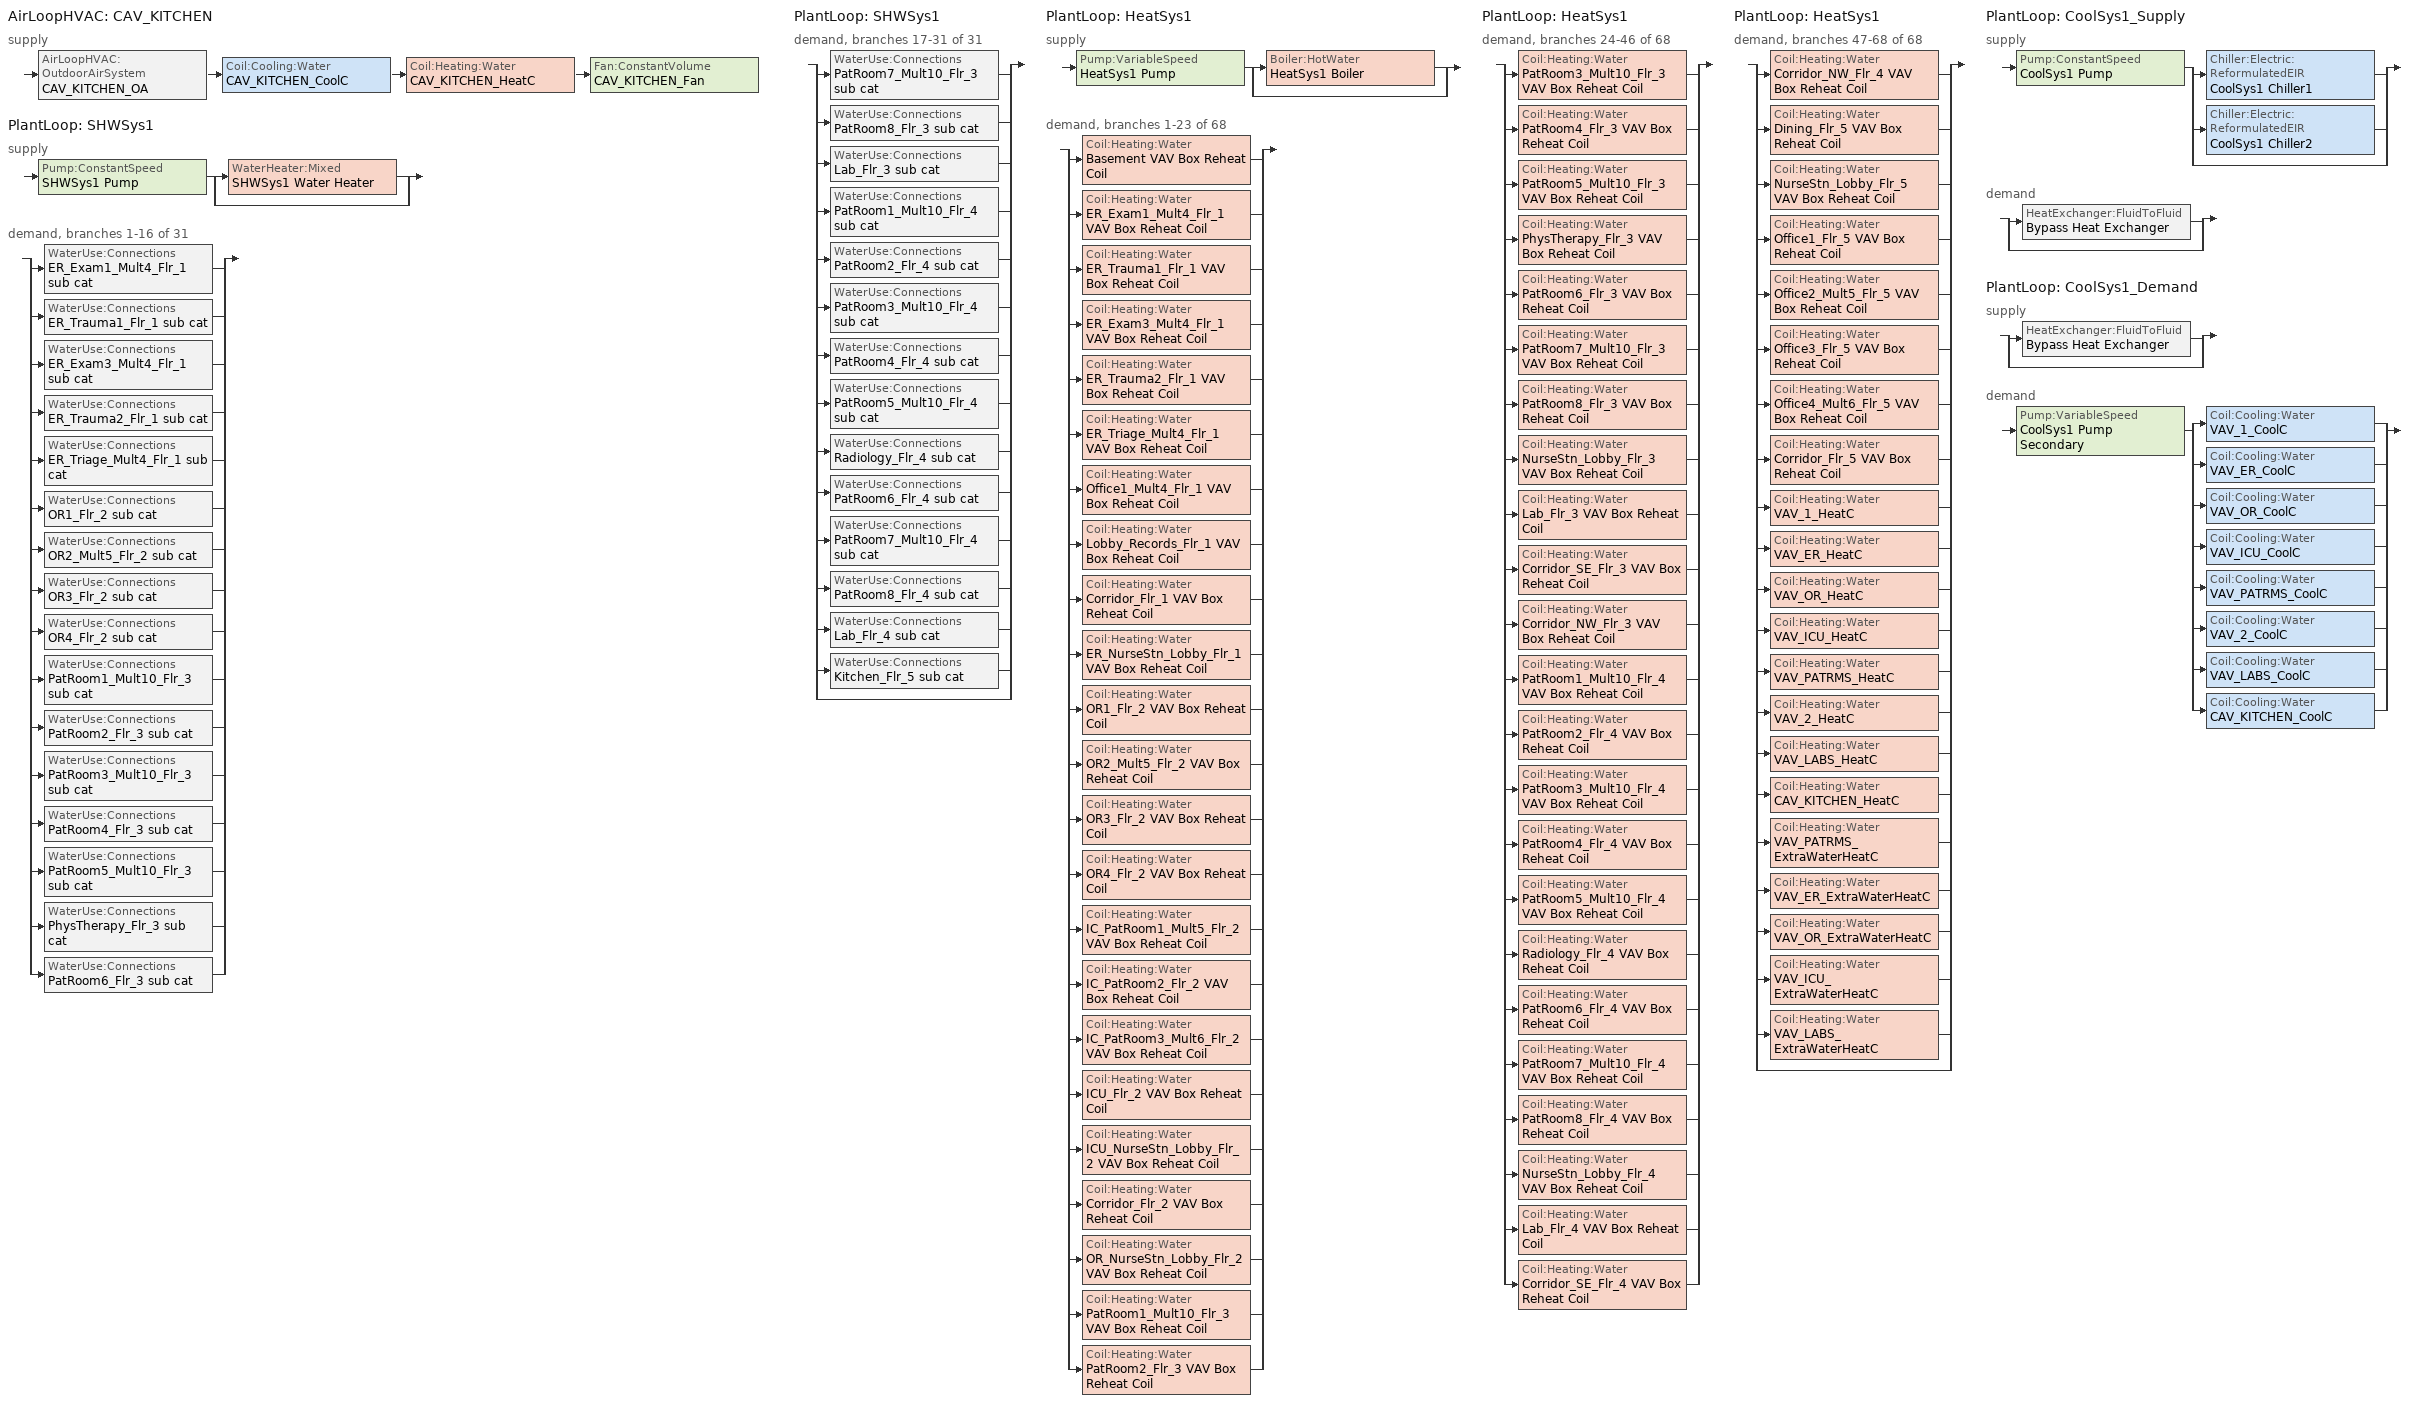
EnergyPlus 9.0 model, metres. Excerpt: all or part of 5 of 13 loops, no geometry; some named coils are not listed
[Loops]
AirLoopHVAC 'CAV_KITCHEN'
 supply: AirLoopHVAC:OutdoorAirSystem 'CAV_KITCHEN_OA' > Coil:Cooling:Water 'CAV_KITCHEN_CoolC' > Coil:Heating:Water 'CAV_KITCHEN_HeatC' > Fan:ConstantVolume 'CAV_KITCHEN_Fan'
PlantLoop 'SHWSys1'
 supply: Pump:ConstantSpeed 'SHWSys1 Pump' > split
  | WaterHeater:Mixed 'SHWSys1 Water Heater'
  | bypass
 demand, branches 1-16 of 31: split
  | WaterUse:Connections 'ER_Exam1_Mult4_Flr_1 sub cat'
  | WaterUse:Connections 'ER_Trauma1_Flr_1 sub cat'
  | WaterUse:Connections 'ER_Exam3_Mult4_Flr_1 sub cat'
  | WaterUse:Connections 'ER_Trauma2_Flr_1 sub cat'
  | WaterUse:Connections 'ER_Triage_Mult4_Flr_1 sub cat'
  | WaterUse:Connections 'OR1_Flr_2 sub cat'
  | WaterUse:Connections 'OR2_Mult5_Flr_2 sub cat'
  | WaterUse:Connections 'OR3_Flr_2 sub cat'
  | WaterUse:Connections 'OR4_Flr_2 sub cat'
  | WaterUse:Connections 'PatRoom1_Mult10_Flr_3 sub cat'
  | WaterUse:Connections 'PatRoom2_Flr_3 sub cat'
  | WaterUse:Connections 'PatRoom3_Mult10_Flr_3 sub cat'
  | WaterUse:Connections 'PatRoom4_Flr_3 sub cat'
  | WaterUse:Connections 'PatRoom5_Mult10_Flr_3 sub cat'
  | WaterUse:Connections 'PhysTherapy_Flr_3 sub cat'
  | WaterUse:Connections 'PatRoom6_Flr_3 sub cat'
PlantLoop 'SHWSys1'
 demand, branches 17-31 of 31: split
  | WaterUse:Connections 'PatRoom7_Mult10_Flr_3 sub cat'
  | WaterUse:Connections 'PatRoom8_Flr_3 sub cat'
  | WaterUse:Connections 'Lab_Flr_3 sub cat'
  | WaterUse:Connections 'PatRoom1_Mult10_Flr_4 sub cat'
  | WaterUse:Connections 'PatRoom2_Flr_4 sub cat'
  | WaterUse:Connections 'PatRoom3_Mult10_Flr_4 sub cat'
  | WaterUse:Connections 'PatRoom4_Flr_4 sub cat'
  | WaterUse:Connections 'PatRoom5_Mult10_Flr_4 sub cat'
  | WaterUse:Connections 'Radiology_Flr_4 sub cat'
  | WaterUse:Connections 'PatRoom6_Flr_4 sub cat'
  | WaterUse:Connections 'PatRoom7_Mult10_Flr_4 sub cat'
  | WaterUse:Connections 'PatRoom8_Flr_4 sub cat'
  | WaterUse:Connections 'Lab_Flr_4 sub cat'
  | WaterUse:Connections 'Kitchen_Flr_5 sub cat'
  | bypass
PlantLoop 'HeatSys1'
 supply: Pump:VariableSpeed 'HeatSys1 Pump' > split
  | Boiler:HotWater 'HeatSys1 Boiler'
  | bypass
 demand, branches 1-23 of 68: split
  | Coil:Heating:Water 'Basement VAV Box Reheat Coil'
  | Coil:Heating:Water 'ER_Exam1_Mult4_Flr_1 VAV Box Reheat Coil'
  | Coil:Heating:Water 'ER_Trauma1_Flr_1 VAV Box Reheat Coil'
  | Coil:Heating:Water 'ER_Exam3_Mult4_Flr_1 VAV Box Reheat Coil'
  | Coil:Heating:Water 'ER_Trauma2_Flr_1 VAV Box Reheat Coil'
  | Coil:Heating:Water 'ER_Triage_Mult4_Flr_1 VAV Box Reheat Coil'
  | Coil:Heating:Water 'Office1_Mult4_Flr_1 VAV Box Reheat Coil'
  | Coil:Heating:Water 'Lobby_Records_Flr_1 VAV Box Reheat Coil'
  | Coil:Heating:Water 'Corridor_Flr_1 VAV Box Reheat Coil'
  | Coil:Heating:Water 'ER_NurseStn_Lobby_Flr_1 VAV Box Reheat Coil'
  | Coil:Heating:Water 'OR1_Flr_2 VAV Box Reheat Coil'
  | Coil:Heating:Water 'OR2_Mult5_Flr_2 VAV Box Reheat Coil'
  | Coil:Heating:Water 'OR3_Flr_2 VAV Box Reheat Coil'
  | Coil:Heating:Water 'OR4_Flr_2 VAV Box Reheat Coil'
  | Coil:Heating:Water 'IC_PatRoom1_Mult5_Flr_2 VAV Box Reheat Coil'
  | Coil:Heating:Water 'IC_PatRoom2_Flr_2 VAV Box Reheat Coil'
  | Coil:Heating:Water 'IC_PatRoom3_Mult6_Flr_2 VAV Box Reheat Coil'
  | Coil:Heating:Water 'ICU_Flr_2 VAV Box Reheat Coil'
  | Coil:Heating:Water 'ICU_NurseStn_Lobby_Flr_2 VAV Box Reheat Coil'
  | Coil:Heating:Water 'Corridor_Flr_2 VAV Box Reheat Coil'
  | Coil:Heating:Water 'OR_NurseStn_Lobby_Flr_2 VAV Box Reheat Coil'
  | Coil:Heating:Water 'PatRoom1_Mult10_Flr_3 VAV Box Reheat Coil'
  | Coil:Heating:Water 'PatRoom2_Flr_3 VAV Box Reheat Coil'
PlantLoop 'HeatSys1'
 demand, branches 24-46 of 68: split
  | Coil:Heating:Water 'PatRoom3_Mult10_Flr_3 VAV Box Reheat Coil'
  | Coil:Heating:Water 'PatRoom4_Flr_3 VAV Box Reheat Coil'
  | Coil:Heating:Water 'PatRoom5_Mult10_Flr_3 VAV Box Reheat Coil'
  | Coil:Heating:Water 'PhysTherapy_Flr_3 VAV Box Reheat Coil'
  | Coil:Heating:Water 'PatRoom6_Flr_3 VAV Box Reheat Coil'
  | Coil:Heating:Water 'PatRoom7_Mult10_Flr_3 VAV Box Reheat Coil'
  | Coil:Heating:Water 'PatRoom8_Flr_3 VAV Box Reheat Coil'
  | Coil:Heating:Water 'NurseStn_Lobby_Flr_3 VAV Box Reheat Coil'
  | Coil:Heating:Water 'Lab_Flr_3 VAV Box Reheat Coil'
  | Coil:Heating:Water 'Corridor_SE_Flr_3 VAV Box Reheat Coil'
  | Coil:Heating:Water 'Corridor_NW_Flr_3 VAV Box Reheat Coil'
  | Coil:Heating:Water 'PatRoom1_Mult10_Flr_4 VAV Box Reheat Coil'
  | Coil:Heating:Water 'PatRoom2_Flr_4 VAV Box Reheat Coil'
  | Coil:Heating:Water 'PatRoom3_Mult10_Flr_4 VAV Box Reheat Coil'
  | Coil:Heating:Water 'PatRoom4_Flr_4 VAV Box Reheat Coil'
  | Coil:Heating:Water 'PatRoom5_Mult10_Flr_4 VAV Box Reheat Coil'
  | Coil:Heating:Water 'Radiology_Flr_4 VAV Box Reheat Coil'
  | Coil:Heating:Water 'PatRoom6_Flr_4 VAV Box Reheat Coil'
  | Coil:Heating:Water 'PatRoom7_Mult10_Flr_4 VAV Box Reheat Coil'
  | Coil:Heating:Water 'PatRoom8_Flr_4 VAV Box Reheat Coil'
  | Coil:Heating:Water 'NurseStn_Lobby_Flr_4 VAV Box Reheat Coil'
  | Coil:Heating:Water 'Lab_Flr_4 VAV Box Reheat Coil'
  | Coil:Heating:Water 'Corridor_SE_Flr_4 VAV Box Reheat Coil'
PlantLoop 'HeatSys1'
 demand, branches 47-68 of 68: split
  | Coil:Heating:Water 'Corridor_NW_Flr_4 VAV Box Reheat Coil'
  | Coil:Heating:Water 'Dining_Flr_5 VAV Box Reheat Coil'
  | Coil:Heating:Water 'NurseStn_Lobby_Flr_5 VAV Box Reheat Coil'
  | Coil:Heating:Water 'Office1_Flr_5 VAV Box Reheat Coil'
  | Coil:Heating:Water 'Office2_Mult5_Flr_5 VAV Box Reheat Coil'
  | Coil:Heating:Water 'Office3_Flr_5 VAV Box Reheat Coil'
  | Coil:Heating:Water 'Office4_Mult6_Flr_5 VAV Box Reheat Coil'
  | Coil:Heating:Water 'Corridor_Flr_5 VAV Box Reheat Coil'
  | Coil:Heating:Water 'VAV_1_HeatC'
  | Coil:Heating:Water 'VAV_ER_HeatC'
  | Coil:Heating:Water 'VAV_OR_HeatC'
  | Coil:Heating:Water 'VAV_ICU_HeatC'
  | Coil:Heating:Water 'VAV_PATRMS_HeatC'
  | Coil:Heating:Water 'VAV_2_HeatC'
  | Coil:Heating:Water 'VAV_LABS_HeatC'
  | Coil:Heating:Water 'CAV_KITCHEN_HeatC'
  | Coil:Heating:Water 'VAV_PATRMS_ExtraWaterHeatC'
  | Coil:Heating:Water 'VAV_ER_ExtraWaterHeatC'
  | Coil:Heating:Water 'VAV_OR_ExtraWaterHeatC'
  | Coil:Heating:Water 'VAV_ICU_ExtraWaterHeatC'
  | Coil:Heating:Water 'VAV_LABS_ExtraWaterHeatC'
  | bypass
PlantLoop 'CoolSys1_Supply'
 supply: Pump:ConstantSpeed 'CoolSys1 Pump' > split
  | Chiller:Electric:ReformulatedEIR 'CoolSys1 Chiller1'
  | Chiller:Electric:ReformulatedEIR 'CoolSys1 Chiller2'
  | bypass
 demand: split
  | HeatExchanger:FluidToFluid 'Bypass Heat Exchanger'
  | bypass
PlantLoop 'CoolSys1_Demand'
 supply: split
  | HeatExchanger:FluidToFluid 'Bypass Heat Exchanger'
  | bypass
 demand: Pump:VariableSpeed 'CoolSys1 Pump Secondary' > split
  | Coil:Cooling:Water 'VAV_1_CoolC'
  | Coil:Cooling:Water 'VAV_ER_CoolC'
  | Coil:Cooling:Water 'VAV_OR_CoolC'
  | Coil:Cooling:Water 'VAV_ICU_CoolC'
  | Coil:Cooling:Water 'VAV_PATRMS_CoolC'
  | Coil:Cooling:Water 'VAV_2_CoolC'
  | Coil:Cooling:Water 'VAV_LABS_CoolC'
  | Coil:Cooling:Water 'CAV_KITCHEN_CoolC'
[Sizing:System]
CAV_KITCHEN: Type of Load to Size On=Sensible; Design Outdoor Air Flow Rate {m3/s}=AUTOSIZE; Central Heating Maximum System Air Flow Ratio=1; Preheat Design Temperature {C}=7; Preheat Design Humidity Ratio {kgWater/kgDryAir}=0.008; Precool Design Temperature {C}=12.8; Precool Design Humidity Ratio {kgWater/kgDryAir}=0.008; Central Cooling Design Supply Air Temperature {C}=12.8; Central Heating Design Supply Air Temperature {C}=12.8; Type of Zone Sum to Use=NonCoincident; 100% Outdoor Air in Cooling=No; 100% Outdoor Air in Heating=No; Central Cooling Design Supply Air Humidity Ratio {kgWater/kgDryAir}=0.007; Central Heating Design Supply Air Humidity Ratio {kgWater/kgDryAir}=0.008; Cooling Supply Air Flow Rate Method=DesignDay; Cooling Supply Air Flow Rate {m3/s}=0; Heating Supply Air Flow Rate Method=DesignDay; Heating Supply Air Flow Rate {m3/s}=0; System Outdoor Air Method=ZoneSum
[Sizing:Plant]
Name | Loop Type | Design Loop Exit Temperature {C} | Loop Design Temperature Difference {deltaC}
SHWSys1 | Heating | 60 | 5
HeatSys1 | Heating | 82 | 11
CoolSys1_Supply; CoolSys1_Demand | Cooling | 7.22 | 5.6
[AirTerminal:SingleDuct:Uncontrolled]
Kitchen_Flr_5 CAV Box: Availability Schedule=ALWAYS_ON; Maximum Air Flow Rate {m3/s}=AUTOSIZE
[Zone equipment]
Kitchen_Flr_5: Kitchen_Flr_5 Exhaust Fan, Kitchen_Flr_5 CAV Box
[Fan:ConstantVolume]
CAV_KITCHEN_Fan: Availability Schedule=HVACOperationSchd; Fan Total Efficiency=0.6045; Pressure Rise {Pa}=1018.41; Maximum Flow Rate {m3/s}=AUTOSIZE; Motor Efficiency=0.93; Motor In Airstream Fraction=1
[Coil:Cooling:Water]
CAV_KITCHEN_CoolC: Availability Schedule=ALWAYS_ON; Design Water Flow Rate {m3/s}=AUTOSIZE; Design Air Flow Rate {m3/s}=AUTOSIZE; Design Inlet Water Temperature {C}=AUTOSIZE; Design Inlet Air Temperature {C}=AUTOSIZE; Design Outlet Air Temperature {C}=AUTOSIZE; Design Inlet Air Humidity Ratio {kgWater/kgDryAir}=AUTOSIZE; Design Outlet Air Humidity Ratio {kgWater/kgDryAir}=AUTOSIZE; Type of Analysis=SimpleAnalysis; Heat Exchanger Configuration=CrossFlow
[Coil:Heating:Water] Availability Schedule=ALWAYS_ON; U-Factor Times Area Value {W/K}=AUTOSIZE; Maximum Water Flow Rate {m3/s}=AUTOSIZE; Performance Input Method=UFactorTimesAreaAndDesignWaterFlowRate; Rated Capacity {W}=AUTOSIZE; Rated Inlet Water Temperature {C}=82; Rated Inlet Air Temperature {C}=12.8; Rated Outlet Water Temperature {C}=71; Rated Outlet Air Temperature {C}=40
Basement VAV Box Reheat Coil; ER_Exam1_Mult4_Flr_1 VAV Box Reheat Coil; ER_Trauma1_Flr_1 VAV Box Reheat Coil; ER_Exam3_Mult4_Flr_1 VAV Box Reheat Coil; ER_Trauma2_Flr_1 VAV Box Reheat Coil; ER_Triage_Mult4_Flr_1 VAV Box Reheat Coil; Office1_Mult4_Flr_1 VAV Box Reheat Coil; Lobby_Records_Flr_1 VAV Box Reheat Coil; Corridor_Flr_1 VAV Box Reheat Coil; ER_NurseStn_Lobby_Flr_1 VAV Box Reheat Coil; OR1_Flr_2 VAV Box Reheat Coil; OR2_Mult5_Flr_2 VAV Box Reheat Coil; OR3_Flr_2 VAV Box Reheat Coil; OR4_Flr_2 VAV Box Reheat Coil; IC_PatRoom1_Mult5_Flr_2 VAV Box Reheat Coil; IC_PatRoom2_Flr_2 VAV Box Reheat Coil; IC_PatRoom3_Mult6_Flr_2 VAV Box Reheat Coil; ICU_Flr_2 VAV Box Reheat Coil; ICU_NurseStn_Lobby_Flr_2 VAV Box Reheat Coil; Corridor_Flr_2 VAV Box Reheat Coil; OR_NurseStn_Lobby_Flr_2 VAV Box Reheat Coil; PatRoom1_Mult10_Flr_3 VAV Box Reheat Coil; PatRoom2_Flr_3 VAV Box Reheat Coil; PatRoom3_Mult10_Flr_3 VAV Box Reheat Coil; PatRoom4_Flr_3 VAV Box Reheat Coil; PatRoom5_Mult10_Flr_3 VAV Box Reheat Coil; PhysTherapy_Flr_3 VAV Box Reheat Coil; PatRoom6_Flr_3 VAV Box Reheat Coil; PatRoom7_Mult10_Flr_3 VAV Box Reheat Coil; PatRoom8_Flr_3 VAV Box Reheat Coil; NurseStn_Lobby_Flr_3 VAV Box Reheat Coil; Lab_Flr_3 VAV Box Reheat Coil; Corridor_SE_Flr_3 VAV Box Reheat Coil; Corridor_NW_Flr_3 VAV Box Reheat Coil; PatRoom1_Mult10_Flr_4 VAV Box Reheat Coil; PatRoom2_Flr_4 VAV Box Reheat Coil; PatRoom3_Mult10_Flr_4 VAV Box Reheat Coil; PatRoom4_Flr_4 VAV Box Reheat Coil; PatRoom5_Mult10_Flr_4 VAV Box Reheat Coil; Radiology_Flr_4 VAV Box Reheat Coil; PatRoom6_Flr_4 VAV Box Reheat Coil; PatRoom7_Mult10_Flr_4 VAV Box Reheat Coil; PatRoom8_Flr_4 VAV Box Reheat Coil; NurseStn_Lobby_Flr_4 VAV Box Reheat Coil; Lab_Flr_4 VAV Box Reheat Coil; Corridor_SE_Flr_4 VAV Box Reheat Coil; Corridor_NW_Flr_4 VAV Box Reheat Coil; Dining_Flr_5 VAV Box Reheat Coil; NurseStn_Lobby_Flr_5 VAV Box Reheat Coil; Office1_Flr_5 VAV Box Reheat Coil; Office2_Mult5_Flr_5 VAV Box Reheat Coil; Office3_Flr_5 VAV Box Reheat Coil; Office4_Mult6_Flr_5 VAV Box Reheat Coil; Corridor_Flr_5 VAV Box Reheat Coil; CAV_KITCHEN_HeatC
[Controller:WaterCoil] Control Variable=Temperature; Actuator Variable=Flow; Maximum Actuated Flow {m3/s}=AUTOSIZE; Minimum Actuated Flow {m3/s}=0
Name | Action | Controller Convergence Tolerance {deltaC}
CAV_KITCHEN_CoolC_Controller | Reverse
CAV_KITCHEN_HeatC_Controller | Normal | 0.0001
[Controller:OutdoorAir]
CAV_KITCHEN_OA_Controller: Minimum Outdoor Air Flow Rate {m3/s}=AUTOSIZE; Maximum Outdoor Air Flow Rate {m3/s}=AUTOSIZE; Economizer Control Type=DifferentialDryBulb; Economizer Control Action Type=ModulateFlow; Economizer Maximum Limit Dry-Bulb Temperature {C}=12.7778; Lockout Type=LockoutWithHeating; Minimum Limit Type=FixedMinimum; Minimum Outdoor Air Schedule=Kitchen_Exhaust_SCH
[AirLoopHVAC]
CAV_KITCHEN: Design Supply Air Flow Rate {m3/s}=AUTOSIZE
[Pump:VariableSpeed] Motor Efficiency=0.9; Fraction of Motor Inefficiencies to Fluid Stream=0; Coefficient 1 of the Part Load Performance Curve=0; Coefficient 2 of the Part Load Performance Curve=3.2485; Coefficient 3 of the Part Load Performance Curve=-4.7443; Coefficient 4 of the Part Load Performance Curve=2.5295; Design Minimum Flow Rate {m3/s}=0; Pump Control Type=Intermittent
Name | Design Maximum Flow Rate {m3/s} | Design Pump Head {Pa} | Design Power Consumption {W}
HeatSys1 Pump | AUTOSIZE | 179352 | AUTOSIZE
CoolSys1 Pump Secondary | autosize | 168135 | autosize
[Pump:ConstantSpeed] Design Power Consumption {W}=AUTOSIZE; Fraction of Motor Inefficiencies to Fluid Stream=0; Pump Control Type=Intermittent
Name | Design Flow Rate {m3/s} | Design Pump Head {Pa} | Motor Efficiency
SHWSys1 Pump | autosize | 29891 | 0.3
CoolSys1 Pump | AUTOSIZE | 56045 | 0.9
[Boiler:HotWater]
HeatSys1 Boiler: Fuel Type=NATURALGAS; Nominal Capacity {W}=1.0435e+06; Nominal Thermal Efficiency=0.7925; Efficiency Curve Temperature Evaluation Variable=LeavingBoiler; Normalized Boiler Efficiency Curve=HeatSys1 Boiler Efficiency Curve; Design Water Flow Rate {m3/s}=AUTOSIZE; Minimum Part Load Ratio=0; Maximum Part Load Ratio=1.2; Optimum Part Load Ratio=1; Water Outlet Upper Temperature Limit {C}=95; Boiler Flow Mode=LeavingSetpointModulated
[Chiller:Electric:ReformulatedEIR] Reference Capacity {W}=734585; Reference COP {W/W}=4.9; Reference Leaving Chilled Water Temperature {C}=6.67; Reference Leaving Condenser Water Temperature {C}=34.4444; Reference Chilled Water Flow Rate {m3/s}=0.0318201; Reference Condenser Water Flow Rate {m3/s}=AutoSize; Cooling Capacity Function of Temperature Curve=WC_PD_2004_CAPFT; Electric Input to Cooling Output Ratio Function of Temperature Curve=WC_PD_2004_EIRFT; Electric Input to Cooling Output Ratio Function of Part Load Ratio Curve Type=LeavingCondenserWaterTemperature; Electric Input to Cooling Output Ratio Function of Part Load Ratio Curve=WC_PD_150to300_2004_EIRFPLR; Minimum Part Load Ratio=0.1; Maximum Part Load Ratio=1; Optimum Part Load Ratio=1; Minimum Unloading Ratio=0.1; Leaving Chilled Water Lower Temperature Limit {C}=5; Chiller Flow Mode Type=ConstantFlow; Design Heat Recovery Water Flow Rate {m3/s}=0
CoolSys1 Chiller1; CoolSys1 Chiller2
[HeatExchanger:FluidToFluid]
Bypass Heat Exchanger: Availability Schedule=ALWAYS_ON; Loop Demand Side Design Flow Rate {m3/s}=autosize; Loop Supply Side Design Flow Rate {m3/s}=autosize; Heat Exchange Model Type=Ideal; Heat Exchanger U-Factor Times Area Value {W/K}=autosize; Control Type=UncontrolledOn; Minimum Temperature Difference to Activate Heat Exchanger {deltaC}=0.01; Heat Transfer Metering End Use Type=LoopToLoop; Component Override Cooling Control Temperature Mode=Loop; Sizing Factor=1
[WaterHeater:Mixed]
SHWSys1 Water Heater: Tank Volume {m3}=2.271247; Setpoint Temperature Schedule=SHWSys1 Water Heater Setpoint Temperature Schedule; Deadband Temperature Difference {deltaC}=2; Maximum Temperature Limit {C}=82.2222; Heater Control Type=Cycle; Heater Maximum Capacity {W}=175843; Heater Fuel Type=NATURALGAS; Heater Thermal Efficiency=0.802765; Off Cycle Parasitic Fuel Consumption Rate {W}=20291.76; Off Cycle Parasitic Fuel Type=NATURALGAS; Off Cycle Parasitic Heat Fraction to Tank=0.8; On Cycle Parasitic Fuel Consumption Rate {W}=20291.76; On Cycle Parasitic Fuel Type=NATURALGAS; Ambient Temperature Indicator=zone; Ambient Temperature Zone=BASEMENT; Off Cycle Loss Coefficient to Ambient Temperature {W/K}=15.601; On Cycle Loss Coefficient to Ambient Temperature {W/K}=15.601; Use Side Effectiveness=1; Source Side Effectiveness=1; Use Side Design Flow Rate {m3/s}=AUTOSIZE; Source Side Design Flow Rate {m3/s}=AUTOSIZE; Indirect Water Heating Recovery Time {hr}=1.5
[PlantLoop] Minimum Loop Flow Rate {m3/s}=0
Name | Fluid Type | Plant Equipment Operation Scheme | Maximum Loop Temperature {C} | Minimum Loop Temperature {C} | Maximum Loop Flow Rate {m3/s} | Plant Loop Volume {m3} | Load Distribution Scheme
SHWSys1 | WATER | SHWSys1 Loop Operation Scheme List | 60 | 10 | AUTOSIZE | AUTOSIZE | Optimal
HeatSys1 | WATER | HeatSys1 Loop Operation Scheme List | 100 | 10 | AUTOSIZE | AUTOSIZE | Optimal
CoolSys1_Supply | WATER | CoolSys1 Loop Operation Scheme List | 98 | 1 | AUTOSIZE | autocalculate | UniformLoad
CoolSys1_Demand | Water | CoolSys1 Sec Loop Operation | 98 | 1 | autosize | autocalculate | UniformLoad
[PlantEquipmentList]
SHWSys1 Equipment List: SHWSys1 Water Heater
HeatSys1 Equipment List: HeatSys1 Boiler
CoolSys1 Equipment List 1: CoolSys1 Chiller1
CoolSys1 Equipment List 2: CoolSys1 Chiller1, CoolSys1 Chiller2
CoolSys1 HeatExchanger: Bypass Heat Exchanger
[PlantEquipmentOperation:CoolingLoad] Load Range 1 Lower Limit {W}=0; Load Range 1 Upper Limit {W}=734585
Name | Range 1 Equipment List | Load Range 2 Lower Limit {W} | Load Range 2 Upper Limit {W} | Range 2 Equipment List
CoolSys1 Operation Scheme | CoolSys1 Equipment List 1 | 734585 | 100000000000000 | CoolSys1 Equipment List 2
CoolSys1 Sec Operation Scheme | CoolSys1 HeatExchanger
[PlantEquipmentOperation:HeatingLoad] Load Range 1 Lower Limit {W}=0; Load Range 1 Upper Limit {W}=1000000000000000
Name | Range 1 Equipment List
SHWSys1 Operation Scheme | SHWSys1 Equipment List
HeatSys1 Operation Scheme | HeatSys1 Equipment List
[PlantEquipmentOperationSchemes] Control Scheme 1 Schedule=PlantOnSched
Name | Control Scheme 1
SHWSys1 Loop Operation Scheme List | SHWSys1 Operation Scheme
HeatSys1 Loop Operation Scheme List | HeatSys1 Operation Scheme
CoolSys1 Loop Operation Scheme List | CoolSys1 Operation Scheme
CoolSys1 Sec Loop Operation | CoolSys1 Sec Operation Scheme
[EnergyManagementSystem:Sensor]
BoilerPLR: Output:Variable or Output:Meter Index Key=HeatSys1 Boiler; Output:Variable or Output:Meter=Boiler Part Load Ratio
[SetpointManager:Scheduled] Control Variable=Temperature
Name | Schedule | Setpoint Node or NodeList
CoolSys1 Loop Plant Demand Inlet Setpoint Manager | CW-Loop-Temp-Schedule | CoolSys1 Demand Inlet Node
SHWSys1 Loop Setpoint Manager | SHWSys1-Loop-Temp-Schedule | SHWSys1 Supply Outlet Node
HeatSys1 Loop Setpoint Manager | HW-Loop-Temp-Schedule | HeatSys1 Supply Outlet Node
CoolSys1 Loop Setpoint Manager | CW-Loop-Temp-Schedule | CoolSys1 Supply Outlet Node
HeatSys1 Boiler Setpoint Manager | HW-Loop-Temp-Schedule | HeatSys1 Supply Equipment Outlet Node
[SetpointManager:SingleZone:Heating]
CAV_KITCHEN SAT setpoint - Htg: Control Variable=Temperature; Minimum Supply Air Temperature {C}=12.8; Maximum Supply Air Temperature {C}=40; Control Zone=Kitchen_Flr_5; Setpoint Node or NodeList=Kitchen_Flr_5 Inlet Nodes
[SetpointManager:SingleZone:Cooling]
CAV_KITCHEN SAT setpoint - Clg: Control Variable=Temperature; Minimum Supply Air Temperature {C}=12.8; Maximum Supply Air Temperature {C}=40; Control Zone=Kitchen_Flr_5; Setpoint Node or NodeList=CAV_KITCHEN Supply Equipment Outlet Node
[SetpointManager:MixedAir] Control Variable=Temperature
Name | Setpoint Node or NodeList
CAV_KITCHEN SAT setpoint - Coil Htg | CAV_KITCHEN_HeatC-CAV_KITCHEN_FanNode
CAV_KITCHEN SAT setpoint - Coil Clg | CAV_KITCHEN_CoolC-CAV_KITCHEN_HeatCNode
CAV_KITCHEN_OAMixed Air Temp Manager | CAV_KITCHEN_OA-CAV_KITCHEN_CoolCNode
[WaterUse:Equipment]
Name | Peak Flow Rate {m3/s} | Flow Rate Fraction Schedule | Target Temperature Schedule | Hot Water Supply Temperature Schedule | Zone | Sensible Fraction Schedule | Latent Fraction Schedule
ER_Exam1_Mult4_Flr_1 sub cat | 1.05556e-06 | BLDG_SWH_EXTD_SCH | ER_Exam1_Mult4_Flr_1 sub cat Temp Sched | ER_Exam1_Mult4_Flr_1 sub catHot Supply Temp Sched | ER_Exam1_Mult4_Flr_1 | ER_Exam1_Mult4_Flr_1 sub cat Sensible fract sched | ER_Exam1_Mult4_Flr_1 sub cat Latent fract sched
ER_Trauma1_Flr_1 sub cat | 1.05556e-06 | BLDG_SWH_EXTD_SCH | ER_Trauma1_Flr_1 sub cat Temp Sched | ER_Trauma1_Flr_1 sub catHot Supply Temp Sched | ER_Trauma1_Flr_1 | ER_Trauma1_Flr_1 sub cat Sensible fract sched | ER_Trauma1_Flr_1 sub cat Latent fract sched
ER_Exam3_Mult4_Flr_1 sub cat | 1.05556e-06 | BLDG_SWH_EXTD_SCH | ER_Exam3_Mult4_Flr_1 sub cat Temp Sched | ER_Exam3_Mult4_Flr_1 sub catHot Supply Temp Sched | ER_Exam3_Mult4_Flr_1 | ER_Exam3_Mult4_Flr_1 sub cat Sensible fract sched | ER_Exam3_Mult4_Flr_1 sub cat Latent fract sched
ER_Trauma2_Flr_1 sub cat | 1.05556e-06 | BLDG_SWH_EXTD_SCH | ER_Trauma2_Flr_1 sub cat Temp Sched | ER_Trauma2_Flr_1 sub catHot Supply Temp Sched | ER_Trauma2_Flr_1 | ER_Trauma2_Flr_1 sub cat Sensible fract sched | ER_Trauma2_Flr_1 sub cat Latent fract sched
ER_Triage_Mult4_Flr_1 sub cat | 1.05556e-06 | BLDG_SWH_EXTD_SCH | ER_Triage_Mult4_Flr_1 sub cat Temp Sched | ER_Triage_Mult4_Flr_1 sub catHot Supply Temp Sched | ER_Triage_Mult4_Flr_1 | ER_Triage_Mult4_Flr_1 sub cat Sensible fract sched | ER_Triage_Mult4_Flr_1 sub cat Latent fract sched
OR1_Flr_2 sub cat | 2.11111e-06 | BLDG_SWH_SCH | OR1_Flr_2 sub cat Temp Sched | OR1_Flr_2 sub catHot Supply Temp Sched | OR1_Flr_2 | OR1_Flr_2 sub cat Sensible fract sched | OR1_Flr_2 sub cat Latent fract sched
OR2_Mult5_Flr_2 sub cat | 2.11111e-06 | BLDG_SWH_SCH | OR2_Mult5_Flr_2 sub cat Temp Sched | OR2_Mult5_Flr_2 sub catHot Supply Temp Sched | OR2_Mult5_Flr_2 | OR2_Mult5_Flr_2 sub cat Sensible fract sched | OR2_Mult5_Flr_2 sub cat Latent fract sched
OR3_Flr_2 sub cat | 2.11111e-06 | BLDG_SWH_SCH | OR3_Flr_2 sub cat Temp Sched | OR3_Flr_2 sub catHot Supply Temp Sched | OR3_Flr_2 | OR3_Flr_2 sub cat Sensible fract sched | OR3_Flr_2 sub cat Latent fract sched
OR4_Flr_2 sub cat | 6.30556e-06 | BLDG_SWH_SCH | OR4_Flr_2 sub cat Temp Sched | OR4_Flr_2 sub catHot Supply Temp Sched | OR4_Flr_2 | OR4_Flr_2 sub cat Sensible fract sched | OR4_Flr_2 sub cat Latent fract sched
PatRoom1_Mult10_Flr_3 sub cat | 1.05556e-06 | BLDG_SWH_EXTD_SCH | PatRoom1_Mult10_Flr_3 sub cat Temp Sched | PatRoom1_Mult10_Flr_3 sub catHot Supply Temp Sched | PatRoom1_Mult10_Flr_3 | PatRoom1_Mult10_Flr_3 sub cat Sensible fract sched | PatRoom1_Mult10_Flr_3 sub cat Latent fract sched
PatRoom2_Flr_3 sub cat | 1.05556e-06 | BLDG_SWH_EXTD_SCH | PatRoom2_Flr_3 sub cat Temp Sched | PatRoom2_Flr_3 sub catHot Supply Temp Sched | PatRoom2_Flr_3 | PatRoom2_Flr_3 sub cat Sensible fract sched | PatRoom2_Flr_3 sub cat Latent fract sched
PatRoom3_Mult10_Flr_3 sub cat | 1.05556e-06 | BLDG_SWH_EXTD_SCH | PatRoom3_Mult10_Flr_3 sub cat Temp Sched | PatRoom3_Mult10_Flr_3 sub catHot Supply Temp Sched | PatRoom3_Mult10_Flr_3 | PatRoom3_Mult10_Flr_3 sub cat Sensible fract sched | PatRoom3_Mult10_Flr_3 sub cat Latent fract sched
PatRoom4_Flr_3 sub cat | 1.05556e-06 | BLDG_SWH_EXTD_SCH | PatRoom4_Flr_3 sub cat Temp Sched | PatRoom4_Flr_3 sub catHot Supply Temp Sched | PatRoom4_Flr_3 | PatRoom4_Flr_3 sub cat Sensible fract sched | PatRoom4_Flr_3 sub cat Latent fract sched
PatRoom5_Mult10_Flr_3 sub cat | 1.05556e-06 | BLDG_SWH_EXTD_SCH | PatRoom5_Mult10_Flr_3 sub cat Temp Sched | PatRoom5_Mult10_Flr_3 sub catHot Supply Temp Sched | PatRoom5_Mult10_Flr_3 | PatRoom5_Mult10_Flr_3 sub cat Sensible fract sched | PatRoom5_Mult10_Flr_3 sub cat Latent fract sched
PhysTherapy_Flr_3 sub cat | 1.05556e-06 | BLDG_SWH_SCH | PhysTherapy_Flr_3 sub cat Temp Sched | PhysTherapy_Flr_3 sub catHot Supply Temp Sched | PhysTherapy_Flr_3 | PhysTherapy_Flr_3 sub cat Sensible fract sched | PhysTherapy_Flr_3 sub cat Latent fract sched
PatRoom6_Flr_3 sub cat | 1.05556e-06 | BLDG_SWH_EXTD_SCH | PatRoom6_Flr_3 sub cat Temp Sched | PatRoom6_Flr_3 sub catHot Supply Temp Sched | PatRoom6_Flr_3 | PatRoom6_Flr_3 sub cat Sensible fract sched | PatRoom6_Flr_3 sub cat Latent fract sched
PatRoom7_Mult10_Flr_3 sub cat | 1.05556e-06 | BLDG_SWH_EXTD_SCH | PatRoom7_Mult10_Flr_3 sub cat Temp Sched | PatRoom7_Mult10_Flr_3 sub catHot Supply Temp Sched | PatRoom7_Mult10_Flr_3 | PatRoom7_Mult10_Flr_3 sub cat Sensible fract sched | PatRoom7_Mult10_Flr_3 sub cat Latent fract sched
PatRoom8_Flr_3 sub cat | 1.05556e-06 | BLDG_SWH_EXTD_SCH | PatRoom8_Flr_3 sub cat Temp Sched | PatRoom8_Flr_3 sub catHot Supply Temp Sched | PatRoom8_Flr_3 | PatRoom8_Flr_3 sub cat Sensible fract sched | PatRoom8_Flr_3 sub cat Latent fract sched
Lab_Flr_3 sub cat | 2.11111e-06 | BLDG_SWH_SCH | Lab_Flr_3 sub cat Temp Sched | Lab_Flr_3 sub catHot Supply Temp Sched | Lab_Flr_3 | Lab_Flr_3 sub cat Sensible fract sched | Lab_Flr_3 sub cat Latent fract sched
PatRoom1_Mult10_Flr_4 sub cat | 1.05556e-06 | BLDG_SWH_EXTD_SCH | PatRoom1_Mult10_Flr_4 sub cat Temp Sched | PatRoom1_Mult10_Flr_4 sub catHot Supply Temp Sched | PatRoom1_Mult10_Flr_4 | PatRoom1_Mult10_Flr_4 sub cat Sensible fract sched | PatRoom1_Mult10_Flr_4 sub cat Latent fract sched
PatRoom2_Flr_4 sub cat | 1.05556e-06 | BLDG_SWH_EXTD_SCH | PatRoom2_Flr_4 sub cat Temp Sched | PatRoom2_Flr_4 sub catHot Supply Temp Sched | PatRoom2_Flr_4 | PatRoom2_Flr_4 sub cat Sensible fract sched | PatRoom2_Flr_4 sub cat Latent fract sched
PatRoom3_Mult10_Flr_4 sub cat | 1.05556e-06 | BLDG_SWH_EXTD_SCH | PatRoom3_Mult10_Flr_4 sub cat Temp Sched | PatRoom3_Mult10_Flr_4 sub catHot Supply Temp Sched | PatRoom3_Mult10_Flr_4 | PatRoom3_Mult10_Flr_4 sub cat Sensible fract sched | PatRoom3_Mult10_Flr_4 sub cat Latent fract sched
PatRoom4_Flr_4 sub cat | 1.05556e-06 | BLDG_SWH_EXTD_SCH | PatRoom4_Flr_4 sub cat Temp Sched | PatRoom4_Flr_4 sub catHot Supply Temp Sched | PatRoom4_Flr_4 | PatRoom4_Flr_4 sub cat Sensible fract sched | PatRoom4_Flr_4 sub cat Latent fract sched
PatRoom5_Mult10_Flr_4 sub cat | 1.05556e-06 | BLDG_SWH_EXTD_SCH | PatRoom5_Mult10_Flr_4 sub cat Temp Sched | PatRoom5_Mult10_Flr_4 sub catHot Supply Temp Sched | PatRoom5_Mult10_Flr_4 | PatRoom5_Mult10_Flr_4 sub cat Sensible fract sched | PatRoom5_Mult10_Flr_4 sub cat Latent fract sched
Radiology_Flr_4 sub cat | 1.05556e-06 | BLDG_SWH_EXTD_SCH | Radiology_Flr_4 sub cat Temp Sched | Radiology_Flr_4 sub catHot Supply Temp Sched | Radiology_Flr_4 | Radiology_Flr_4 sub cat Sensible fract sched | Radiology_Flr_4 sub cat Latent fract sched
PatRoom6_Flr_4 sub cat | 1.05556e-06 | BLDG_SWH_EXTD_SCH | PatRoom6_Flr_4 sub cat Temp Sched | PatRoom6_Flr_4 sub catHot Supply Temp Sched | PatRoom6_Flr_4 | PatRoom6_Flr_4 sub cat Sensible fract sched | PatRoom6_Flr_4 sub cat Latent fract sched
PatRoom7_Mult10_Flr_4 sub cat | 1.05556e-06 | BLDG_SWH_EXTD_SCH | PatRoom7_Mult10_Flr_4 sub cat Temp Sched | PatRoom7_Mult10_Flr_4 sub catHot Supply Temp Sched | PatRoom7_Mult10_Flr_4 | PatRoom7_Mult10_Flr_4 sub cat Sensible fract sched | PatRoom7_Mult10_Flr_4 sub cat Latent fract sched
PatRoom8_Flr_4 sub cat | 1.05556e-06 | BLDG_SWH_EXTD_SCH | PatRoom8_Flr_4 sub cat Temp Sched | PatRoom8_Flr_4 sub catHot Supply Temp Sched | PatRoom8_Flr_4 | PatRoom8_Flr_4 sub cat Sensible fract sched | PatRoom8_Flr_4 sub cat Latent fract sched
Lab_Flr_4 sub cat | 2.11111e-06 | BLDG_SWH_SCH | Lab_Flr_4 sub cat Temp Sched | Lab_Flr_4 sub catHot Supply Temp Sched | Lab_Flr_4 | Lab_Flr_4 sub cat Sensible fract sched | Lab_Flr_4 sub cat Latent fract sched
Kitchen_Flr_5 sub cat | 6.05918e-05 | BLDG_SWH_EXTD_SCH | Kitchen_Flr_5 sub cat Temp Sched | Kitchen_Flr_5 sub catHot Supply Temp Sched | Kitchen_Flr_5 | Kitchen_Flr_5 sub cat Sensible fract sched | Kitchen_Flr_5 sub cat Latent fract sched
[WaterUse:Connections]
Name | Water Use Equipment 1
ER_Exam1_Mult4_Flr_1 sub cat | ER_Exam1_Mult4_Flr_1 sub cat
ER_Trauma1_Flr_1 sub cat | ER_Trauma1_Flr_1 sub cat
ER_Exam3_Mult4_Flr_1 sub cat | ER_Exam3_Mult4_Flr_1 sub cat
ER_Trauma2_Flr_1 sub cat | ER_Trauma2_Flr_1 sub cat
ER_Triage_Mult4_Flr_1 sub cat | ER_Triage_Mult4_Flr_1 sub cat
OR1_Flr_2 sub cat | OR1_Flr_2 sub cat
OR2_Mult5_Flr_2 sub cat | OR2_Mult5_Flr_2 sub cat
OR3_Flr_2 sub cat | OR3_Flr_2 sub cat
OR4_Flr_2 sub cat | OR4_Flr_2 sub cat
PatRoom1_Mult10_Flr_3 sub cat | PatRoom1_Mult10_Flr_3 sub cat
PatRoom2_Flr_3 sub cat | PatRoom2_Flr_3 sub cat
PatRoom3_Mult10_Flr_3 sub cat | PatRoom3_Mult10_Flr_3 sub cat
PatRoom4_Flr_3 sub cat | PatRoom4_Flr_3 sub cat
PatRoom5_Mult10_Flr_3 sub cat | PatRoom5_Mult10_Flr_3 sub cat
PhysTherapy_Flr_3 sub cat | PhysTherapy_Flr_3 sub cat
PatRoom6_Flr_3 sub cat | PatRoom6_Flr_3 sub cat
PatRoom7_Mult10_Flr_3 sub cat | PatRoom7_Mult10_Flr_3 sub cat
PatRoom8_Flr_3 sub cat | PatRoom8_Flr_3 sub cat
Lab_Flr_3 sub cat | Lab_Flr_3 sub cat
PatRoom1_Mult10_Flr_4 sub cat | PatRoom1_Mult10_Flr_4 sub cat
PatRoom2_Flr_4 sub cat | PatRoom2_Flr_4 sub cat
PatRoom3_Mult10_Flr_4 sub cat | PatRoom3_Mult10_Flr_4 sub cat
PatRoom4_Flr_4 sub cat | PatRoom4_Flr_4 sub cat
PatRoom5_Mult10_Flr_4 sub cat | PatRoom5_Mult10_Flr_4 sub cat
Radiology_Flr_4 sub cat | Radiology_Flr_4 sub cat
PatRoom6_Flr_4 sub cat | PatRoom6_Flr_4 sub cat
PatRoom7_Mult10_Flr_4 sub cat | PatRoom7_Mult10_Flr_4 sub cat
PatRoom8_Flr_4 sub cat | PatRoom8_Flr_4 sub cat
Lab_Flr_4 sub cat | Lab_Flr_4 sub cat
Kitchen_Flr_5 sub cat | Kitchen_Flr_5 sub cat
[Schedule:Compact]
ALWAYS_ON; HVACOperationSchd; PlantOnSched: Through: 12/31, For: AllDays, Until: 24:00, 1
BLDG_SWH_SCH: Through: 12/31, For: Weekdays SummerDesignDay, Until: 07:00, 0, Until: 08:00, 0.17, Until: 09:00, 0.58, Until: 10:00, 0.66, Until: 11:00, 0.78, Until: 12:00, 0.82, Until: 13:00, 0.71, Until: 14:00, 0.82, Until: 15:00, 0.78, Until: 16:00, 0.74, Until: 17:00, 0.63, Until: 18:00, 0.41, Until: 21:00, 0.18, Until: 22:00, 0.1, Until: 24:00, 0, For: Saturday WinterDesignDay, Until: 07:00, 0, Until: 08:00, 0.01, Until: 09:00, 0.2, Until: 10:00, 0.28, Until: 12:00, 0.3, Until: 14:00, 0.24, Until: 17:00, 0.23, Until: 19:00, 0.1, Until: 24:00, 0, For: Sunday Holidays AllOtherDays, Until: 08:00, 0, Until: 16:00, 0.01, Until: 24:00, 0
BLDG_SWH_EXTD_SCH: Through: 12/31, For: Weekdays SummerDesignDay, Until: 07:00, 0.3, Until: 08:00, 0.5, Until: 09:00, 0.58, Until: 10:00, 0.66, Until: 11:00, 0.78, Until: 12:00, 0.82, Until: 13:00, 0.71, Until: 14:00, 0.82, Until: 15:00, 0.78, Until: 16:00, 0.74, Until: 17:00, 0.63, Until: 18:00, 0.41, Until: 21:00, 0.35, Until: 24:00, 0.3, For: Saturday WinterDesignDay, Until: 08:00, 0.3, Until: 09:00, 0.4, Until: 10:00, 0.5, Until: 17:00, 0.6, Until: 18:00, 0.5, Until: 24:00, 0.3, For: Sunday Holidays AllOtherDays, Until: 08:00, 0.3, Until: 09:00, 0.4, Until: 10:00, 0.5, Until: 17:00, 0.6, Until: 18:00, 0.5, Until: 24:00, 0.3
CW-Loop-Temp-Schedule: Through: 12/31, For: AllDays, Until: 24:00, 6.7
HW-Loop-Temp-Schedule: Through: 12/31, For: AllDays, Until: 24:00, 82
ER_Exam1_Mult4_Flr_1 sub cat Latent fract sched; ER_Trauma1_Flr_1 sub cat Latent fract sched; ER_Exam3_Mult4_Flr_1 sub cat Latent fract sched; ER_Trauma2_Flr_1 sub cat Latent fract sched; ER_Triage_Mult4_Flr_1 sub cat Latent fract sched; OR1_Flr_2 sub cat Latent fract sched; OR2_Mult5_Flr_2 sub cat Latent fract sched; OR3_Flr_2 sub cat Latent fract sched; OR4_Flr_2 sub cat Latent fract sched; PatRoom1_Mult10_Flr_3 sub cat Latent fract sched; PatRoom2_Flr_3 sub cat Latent fract sched; PatRoom3_Mult10_Flr_3 sub cat Latent fract sched; PatRoom4_Flr_3 sub cat Latent fract sched; PatRoom5_Mult10_Flr_3 sub cat Latent fract sched; PhysTherapy_Flr_3 sub cat Latent fract sched; PatRoom6_Flr_3 sub cat Latent fract sched; PatRoom7_Mult10_Flr_3 sub cat Latent fract sched; PatRoom8_Flr_3 sub cat Latent fract sched; Lab_Flr_3 sub cat Latent fract sched; PatRoom1_Mult10_Flr_4 sub cat Latent fract sched; PatRoom2_Flr_4 sub cat Latent fract sched; PatRoom3_Mult10_Flr_4 sub cat Latent fract sched; PatRoom4_Flr_4 sub cat Latent fract sched; PatRoom5_Mult10_Flr_4 sub cat Latent fract sched; Radiology_Flr_4 sub cat Latent fract sched; PatRoom6_Flr_4 sub cat Latent fract sched; PatRoom7_Mult10_Flr_4 sub cat Latent fract sched; PatRoom8_Flr_4 sub cat Latent fract sched; Lab_Flr_4 sub cat Latent fract sched; Kitchen_Flr_5 sub cat Latent fract sched: Through: 12/31, For: AllDays, Until: 24:00, 0.05
ER_Exam1_Mult4_Flr_1 sub cat Sensible fract sched; ER_Trauma1_Flr_1 sub cat Sensible fract sched; ER_Exam3_Mult4_Flr_1 sub cat Sensible fract sched; ER_Trauma2_Flr_1 sub cat Sensible fract sched; ER_Triage_Mult4_Flr_1 sub cat Sensible fract sched; OR1_Flr_2 sub cat Sensible fract sched; OR2_Mult5_Flr_2 sub cat Sensible fract sched; OR3_Flr_2 sub cat Sensible fract sched; OR4_Flr_2 sub cat Sensible fract sched; PatRoom1_Mult10_Flr_3 sub cat Sensible fract sched; PatRoom2_Flr_3 sub cat Sensible fract sched; PatRoom3_Mult10_Flr_3 sub cat Sensible fract sched; PatRoom4_Flr_3 sub cat Sensible fract sched; PatRoom5_Mult10_Flr_3 sub cat Sensible fract sched; PhysTherapy_Flr_3 sub cat Sensible fract sched; PatRoom6_Flr_3 sub cat Sensible fract sched; PatRoom7_Mult10_Flr_3 sub cat Sensible fract sched; PatRoom8_Flr_3 sub cat Sensible fract sched; Lab_Flr_3 sub cat Sensible fract sched; PatRoom1_Mult10_Flr_4 sub cat Sensible fract sched; PatRoom2_Flr_4 sub cat Sensible fract sched; PatRoom3_Mult10_Flr_4 sub cat Sensible fract sched; PatRoom4_Flr_4 sub cat Sensible fract sched; PatRoom5_Mult10_Flr_4 sub cat Sensible fract sched; Radiology_Flr_4 sub cat Sensible fract sched; PatRoom6_Flr_4 sub cat Sensible fract sched; PatRoom7_Mult10_Flr_4 sub cat Sensible fract sched; PatRoom8_Flr_4 sub cat Sensible fract sched; Lab_Flr_4 sub cat Sensible fract sched; Kitchen_Flr_5 sub cat Sensible fract sched: Through: 12/31, For: AllDays, Until: 24:00, 0.2
ER_Exam1_Mult4_Flr_1 sub cat Temp Sched; ER_Trauma1_Flr_1 sub cat Temp Sched; ER_Exam3_Mult4_Flr_1 sub cat Temp Sched; ER_Trauma2_Flr_1 sub cat Temp Sched; ER_Triage_Mult4_Flr_1 sub cat Temp Sched; OR1_Flr_2 sub cat Temp Sched; OR2_Mult5_Flr_2 sub cat Temp Sched; OR3_Flr_2 sub cat Temp Sched; OR4_Flr_2 sub cat Temp Sched; PatRoom1_Mult10_Flr_3 sub cat Temp Sched; PatRoom2_Flr_3 sub cat Temp Sched; PatRoom3_Mult10_Flr_3 sub cat Temp Sched; PatRoom4_Flr_3 sub cat Temp Sched; PatRoom5_Mult10_Flr_3 sub cat Temp Sched; PhysTherapy_Flr_3 sub cat Temp Sched; PatRoom6_Flr_3 sub cat Temp Sched; PatRoom7_Mult10_Flr_3 sub cat Temp Sched; PatRoom8_Flr_3 sub cat Temp Sched; Lab_Flr_3 sub cat Temp Sched; PatRoom1_Mult10_Flr_4 sub cat Temp Sched; PatRoom2_Flr_4 sub cat Temp Sched; PatRoom3_Mult10_Flr_4 sub cat Temp Sched; PatRoom4_Flr_4 sub cat Temp Sched; PatRoom5_Mult10_Flr_4 sub cat Temp Sched; Radiology_Flr_4 sub cat Temp Sched; PatRoom6_Flr_4 sub cat Temp Sched; PatRoom7_Mult10_Flr_4 sub cat Temp Sched; PatRoom8_Flr_4 sub cat Temp Sched; Lab_Flr_4 sub cat Temp Sched; Kitchen_Flr_5 sub cat Temp Sched; SHWSys1-Loop-Temp-Schedule; SHWSys1 Water Heater Setpoint Temperature Schedule: Through: 12/31, For: AllDays, Until: 24:00, 60
ER_Exam1_Mult4_Flr_1 sub catHot Supply Temp Sched; ER_Trauma1_Flr_1 sub catHot Supply Temp Sched; ER_Exam3_Mult4_Flr_1 sub catHot Supply Temp Sched; ER_Trauma2_Flr_1 sub catHot Supply Temp Sched; ER_Triage_Mult4_Flr_1 sub catHot Supply Temp Sched; OR1_Flr_2 sub catHot Supply Temp Sched; OR2_Mult5_Flr_2 sub catHot Supply Temp Sched; OR3_Flr_2 sub catHot Supply Temp Sched; OR4_Flr_2 sub catHot Supply Temp Sched; PatRoom1_Mult10_Flr_3 sub catHot Supply Temp Sched; PatRoom2_Flr_3 sub catHot Supply Temp Sched; PatRoom3_Mult10_Flr_3 sub catHot Supply Temp Sched; PatRoom4_Flr_3 sub catHot Supply Temp Sched; PatRoom5_Mult10_Flr_3 sub catHot Supply Temp Sched; PhysTherapy_Flr_3 sub catHot Supply Temp Sched; PatRoom6_Flr_3 sub catHot Supply Temp Sched; PatRoom7_Mult10_Flr_3 sub catHot Supply Temp Sched; PatRoom8_Flr_3 sub catHot Supply Temp Sched; Lab_Flr_3 sub catHot Supply Temp Sched; PatRoom1_Mult10_Flr_4 sub catHot Supply Temp Sched; PatRoom2_Flr_4 sub catHot Supply Temp Sched; PatRoom3_Mult10_Flr_4 sub catHot Supply Temp Sched; PatRoom4_Flr_4 sub catHot Supply Temp Sched; PatRoom5_Mult10_Flr_4 sub catHot Supply Temp Sched; Radiology_Flr_4 sub catHot Supply Temp Sched; PatRoom6_Flr_4 sub catHot Supply Temp Sched; PatRoom7_Mult10_Flr_4 sub catHot Supply Temp Sched; PatRoom8_Flr_4 sub catHot Supply Temp Sched; Lab_Flr_4 sub catHot Supply Temp Sched; Kitchen_Flr_5 sub catHot Supply Temp Sched: Through: 12/31, For: AllDays, Until: 24:00, 55
Kitchen_Exhaust_SCH: Through: 12/31, For: AllDays, Until: 07:00, 0, Until: 24:00, 1
[Curve:Quadratic]
HeatSys1 Boiler Efficiency Curve: Coefficient1 Constant=1; Coefficient2 x=0; Coefficient3 x**2=0; Minimum Value of x=0; Maximum Value of x=1
[Curve:Bicubic]
WC_PD_150TO300_2004_EIRFPLR: Coefficient1 Constant=-0.136053; Coefficient2 x=0.0086427; Coefficient3 x**2=3.85558e-06; Coefficient4 y=1.024034; Coefficient5 y**2=0.0604744; Coefficient6 x*y=-0.00894786; Coefficient7 x**3=0; Coefficient8 y**3=0.057066; Coefficient9 x**2*y=0; Coefficient10 x*y**2=0; Minimum Value of x=31.13; Maximum Value of x=36.52; Minimum Value of y=0.19; Maximum Value of y=1.03
[Curve:Biquadratic] Minimum Value of x=5; Maximum Value of x=10; Minimum Value of y=17.78; Maximum Value of y=46.11
Name | Coefficient1 Constant | Coefficient2 x | Coefficient3 x**2 | Coefficient4 y | Coefficient5 y**2 | Coefficient6 x*y
WC_PD_2004_CAPFT | 0.906115 | 0.0292277 | -0.0003647 | -0.0009709 | -9.05e-05 | 0.0002527
WC_PD_2004_EIRFT | 0.36171 | -0.0229833 | 0.0009519 | 0.0131889 | 0.0003752 | -0.0007059
